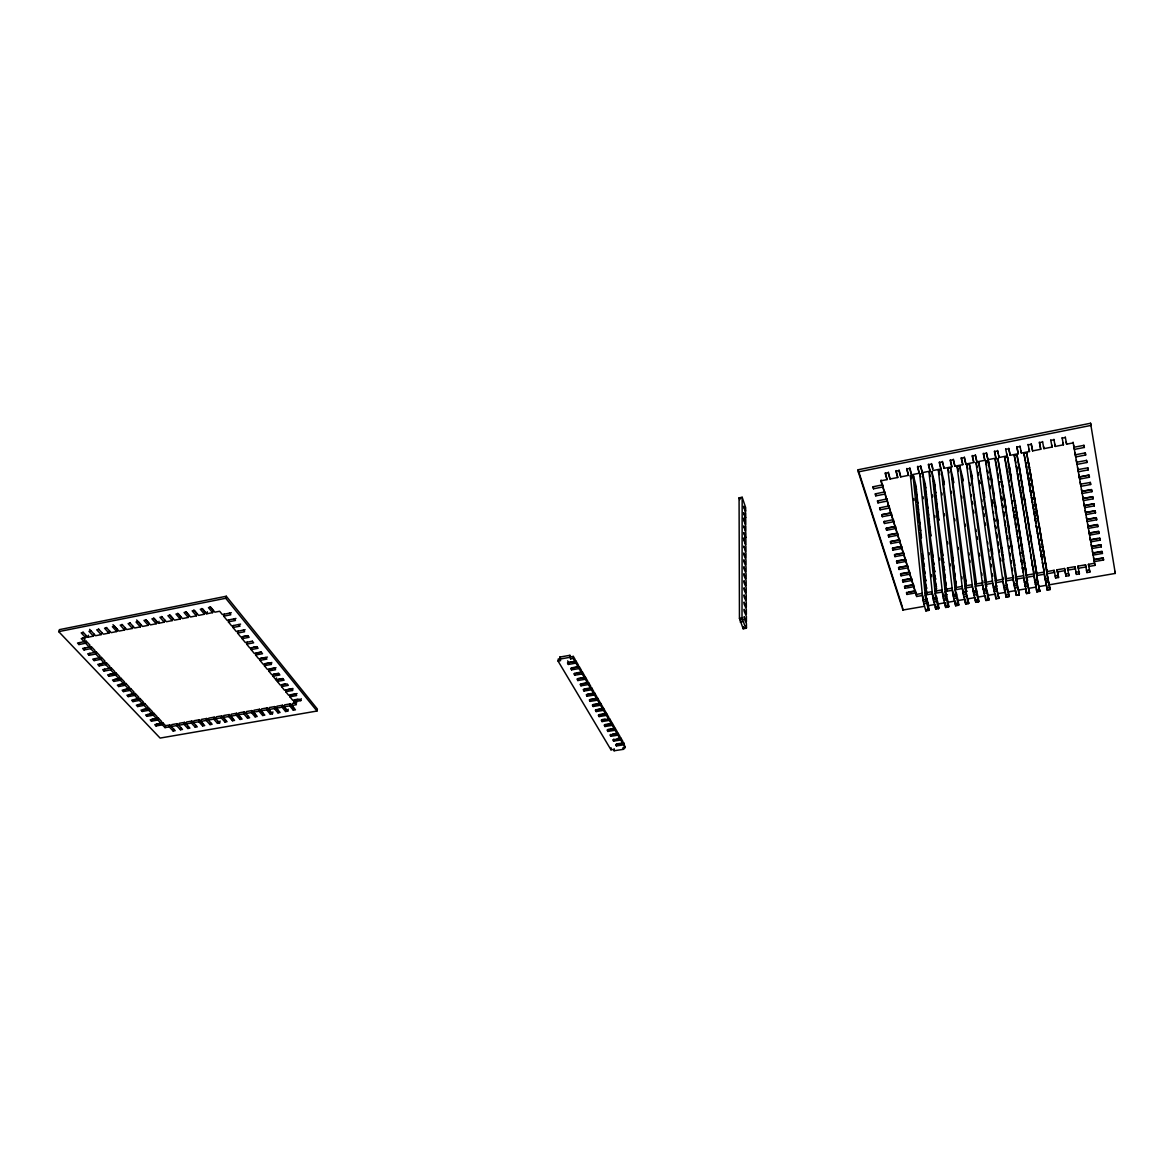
<?xml version="1.0" encoding="UTF-8"?>
<svg xmlns="http://www.w3.org/2000/svg" width="1174" height="1174" viewBox="0 0 1174 1174"><rect width="100%" height="100%" fill="white"/><g stroke="black" fill="none" stroke-linecap="round" stroke-linejoin="round"><path stroke-width="1.5" d="M623.585 744.83L623.688 742.834L616.555 743.934L616.438 745.93L623.585 744.83L625.199 747.603L622.822 747.97L623.599 749.306L614.119 750.758L613.342 749.438L610.979 749.804L558.061 661.065L558.252 659.025L560.761 658.585L559.851 657.058L569.918 655.312L570.637 658.878L573.161 658.438L575.011 661.622L567.468 662.928L568.363 664.44L575.906 663.134L578.18 667.052L570.667 668.344L571.562 669.855L579.061 668.564L581.335 672.438L573.837 673.715L574.717 675.211L582.201 673.935L584.447 677.78L576.977 679.056L577.857 680.538L585.312 679.262L587.543 683.092L580.103 684.339L580.969 685.807L588.394 684.559L590.61 688.346L583.199 689.578L584.05 691.046L591.461 689.798L593.662 693.555L586.266 694.788L587.117 696.226L594.499 695.008L596.671 698.735L589.304 699.953L590.155 701.377L597.507 700.174L599.665 703.857L592.327 705.06L593.163 706.484L600.501 705.281L602.644 708.949L595.321 710.153L596.157 711.561L603.465 710.373L605.593 713.997L598.3 715.186L599.122 716.58L606.415 715.406L608.514 719.016L601.249 720.19L602.071 721.57L609.321 720.41L611.419 723.991L604.17 725.15L604.992 726.515L612.226 725.371L614.296 728.922L607.075 730.067L607.883 731.431L615.088 730.287L617.157 733.809L609.966 734.953L610.759 736.303L617.95 735.173L619.989 738.666L612.813 739.796L613.606 741.132L620.767 740.016L622.792 743.494L615.66 744.595L616.438 745.93M623.599 749.306L623.717 747.31M625.199 747.603L623.688 742.834M619.989 738.666L620.092 736.67L618.067 733.163L612.681 734.014M620.767 740.016L620.885 738.02L617.304 738.578M622.792 743.494L622.91 741.484L620.885 738.02M617.157 733.809L617.275 731.813L615.22 728.276L608.015 729.421L607.883 731.431M617.95 735.173L618.067 733.163M613.606 741.132L613.738 739.136M614.296 728.922L614.413 726.911L612.344 723.36L605.124 724.519L604.992 726.515M615.088 730.287L615.22 728.276M614.119 750.758L614.237 748.777M610.759 736.303L610.876 734.308M611.419 723.991L611.537 721.981L609.453 718.4L609.321 720.41M612.226 725.371L612.344 723.36M610.979 749.804L611.096 747.809M608.514 719.016L608.646 717.006L606.532 713.396L599.268 714.57L599.122 716.58M605.593 713.997L605.725 711.987L603.597 708.348L597.757 709.301M606.415 715.406L606.532 713.396M602.644 708.949L602.776 706.939L600.633 703.27L593.31 704.473L593.163 706.484M602.071 721.57L602.203 719.559L605.094 719.09M603.465 710.373L603.597 708.348M599.665 703.857L599.811 701.847L597.654 698.148L590.302 699.352L590.155 701.377M600.501 705.281L600.633 703.27M596.671 698.735L596.818 696.71L594.646 692.983L587.264 694.201L587.117 696.226M596.157 711.561L596.304 709.536M597.507 700.174L597.654 698.148M593.662 693.555L593.795 691.53L591.608 687.773L584.212 689.006L584.05 691.046M594.499 695.008L594.646 692.983M590.61 688.346L590.757 686.306L588.556 682.52L582.612 683.532M591.461 689.798L591.608 687.773M587.543 683.092L587.69 681.052L585.474 677.237L578.019 678.499L577.857 680.538M588.394 684.559L588.556 682.52M584.447 677.78L584.608 675.754L582.363 671.895L576.375 672.922M585.312 679.262L585.474 677.237M581.335 672.438L581.482 670.398L579.222 666.524L571.723 667.815L571.562 669.855M580.969 685.807L581.13 683.782M582.201 673.935L582.363 671.895M579.061 668.564L579.222 666.524M574.717 675.211L574.878 673.172M575.906 663.134L576.067 661.094L568.539 662.4L567.644 660.889M578.18 667.052L578.342 665.012L576.067 661.094M573.161 658.438L573.323 656.398L570.813 656.838M575.011 661.622L575.187 659.583L573.323 656.398M570.637 658.878L569.918 655.312M568.363 664.44L568.539 662.4M558.061 661.065L560.57 660.639L559.851 657.058M316.965 711.033L317.376 709.067L226.274 596.245L59.404 629.646L58.7 631.627L160.104 738.079L316.965 711.033L225.716 598.27L226.274 596.245M297.814 699.234L294.439 699.821L293.999 701.803L300.779 700.614L301.204 698.633M296.817 702.742L292.326 703.519L291.886 705.501L295.466 709.83L293.309 710.197L293.749 708.23L290.169 703.901L284.622 704.87L284.167 706.836L287.762 711.165L285.62 711.532L282.024 707.218L282.464 705.251L276.932 706.22L276.477 708.186L280.087 712.501L277.959 712.867L274.334 708.553L274.789 706.587L269.272 707.555L268.802 709.522L272.441 713.821L270.313 714.188L266.674 709.888L267.129 707.922L261.626 708.891L261.156 710.857L264.825 715.142L262.697 715.509L259.028 711.224L259.498 709.257L254.024 710.226L253.54 712.192L257.223 716.463L255.11 716.83L251.427 712.559L251.896 710.593L246.423 711.547L245.953 713.513L251.427 712.559M300.779 700.614L299.634 699.205L292.84 700.394L289.861 696.769L290.301 694.788L297.095 693.585M287.762 711.165L288.202 709.199M286.148 689.71L285.693 691.691L292.517 690.473L292.957 688.492L287.85 689.402M293.309 710.197L289.729 705.868L290.169 703.901M285.62 711.532L286.06 709.566L282.464 705.251M292.517 690.473L291.343 689.05L284.519 690.268L281.496 686.57L281.951 684.589L285.37 683.972M277.959 712.867L278.399 710.901L274.789 706.587M272.441 713.821L272.896 711.855M282.861 678.499L277.724 679.423L277.255 681.419L284.123 680.186L282.934 678.733L276.066 679.966L276.536 677.985M270.313 714.188L270.768 712.222L267.129 707.922M262.697 715.509L263.167 713.543L259.498 709.257M276.066 679.966L272.984 676.224L273.454 674.228L278.62 673.289M272.984 676.224L279.867 674.977L278.678 673.509L271.796 674.757L268.685 670.985L269.154 668.989L276.051 667.727M270.02 662.738L264.825 663.706L264.341 665.702L271.267 664.425L271.752 662.429M255.11 716.83L255.58 714.863L251.896 710.593M271.267 664.425L270.064 662.943L263.123 664.22L259.968 660.375L260.467 658.379L267.408 657.088M221.211 717.828L215.811 718.767L216.324 716.815L221.725 715.861L221.211 717.828L224.968 722.054L227.066 721.687L223.309 717.461L223.808 715.494L229.224 714.555L228.725 716.522L232.467 720.748L234.565 720.396L230.838 716.155L231.322 714.188L236.766 713.234L236.268 715.201L239.995 719.457L242.093 719.09L238.381 714.834L238.865 712.867L244.309 711.914L249.651 717.769L247.538 718.136L248.007 716.184M247.538 718.136L243.84 713.88L244.309 711.914M259.968 660.375L266.924 659.084L265.706 657.587L258.75 658.878L255.565 655.004L256.064 653.008L261.274 652.025M239.995 719.457L240.479 717.49L236.766 713.234M232.467 720.748L232.966 718.796L229.224 714.555M255.565 655.004L262.536 653.713L261.303 652.201L254.332 653.507L251.119 649.589L251.618 647.593M251.119 649.589L258.104 648.283L256.871 646.757L249.871 648.077L246.643 644.144L247.142 642.134M224.968 722.054L225.467 720.102L221.725 715.861M213.727 719.134L208.341 720.073L208.855 718.121L214.24 717.182L213.727 719.134L217.498 723.345L219.582 722.993L220.081 721.027M252.395 641.136L245.381 642.604L242.123 638.641L242.636 636.631L247.905 635.618M217.498 723.345L218.012 721.394M242.123 638.641L249.152 637.306L247.89 635.75L240.861 637.1L237.574 633.094L238.087 631.084M198.817 721.731L193.461 722.67L193.989 720.719L199.331 719.779L198.817 721.731L202.632 725.928L204.702 725.576L200.886 721.379L201.414 719.413L206.771 718.473L212.127 724.285L210.058 724.637L210.572 722.685M210.058 724.637L206.257 720.44L206.771 718.473M245.146 629.719L236.297 631.539L232.98 627.503L233.509 625.493M202.632 725.928L203.146 723.976L199.331 719.779M240.582 624.113L231.689 625.933L228.343 621.868L228.886 619.843M235.974 618.463L227.052 620.283L223.676 616.174L224.219 614.163M195.222 727.205L191.391 723.023L186.064 723.962L186.593 722.01L191.92 721.071L197.291 726.853L195.222 727.205L195.75 725.268M191.391 723.023L191.92 721.071M187.855 728.496L183.995 724.314L178.683 725.253L179.226 723.301L184.538 722.362L189.909 728.129L187.855 728.496L188.383 726.545M183.995 724.314L184.538 722.362M161.586 616.467L166.415 621.75L172.182 620.606L167.926 615.66L170.171 615.205L174.427 620.166L180.209 619.021L175.968 614.061L178.228 613.606L182.454 618.581L188.266 617.436L184.054 612.461L186.314 612.006L190.526 616.996L196.352 615.836L192.154 610.847L194.414 610.392L198.611 615.396L204.467 614.237L200.284 609.233L202.559 608.778L206.727 613.797L212.597 612.637L213.154 610.612L210.043 606.841M180.502 729.773L176.628 725.605L171.331 726.53L171.874 724.578L177.171 723.654L182.542 729.406L180.502 729.773L181.031 727.821M176.628 725.605L177.171 723.654M204.467 614.237L205.024 612.226L201.899 608.47M173.165 731.035L169.276 726.882L165.006 727.631L162.394 724.857L156.01 725.972L156.568 724.02L162.951 722.905L165.563 725.679L169.819 724.945L175.205 730.683L173.165 731.035L173.708 729.098M206.727 613.797L207.299 611.771M169.276 726.882L169.819 724.945M196.352 615.836L196.924 613.826L193.783 610.084M165.006 727.631L165.563 725.679M162.394 724.857L162.951 722.905M161.146 723.507L161.689 721.57L158.431 718.092L152.033 719.222L151.461 721.174L157.874 720.044L161.146 723.507L154.748 724.637L156.01 725.972M151.461 721.174L150.199 719.823L156.612 718.693L157.169 716.742L153.882 713.249L149.069 714.1M157.874 720.044L158.431 718.092M188.266 617.436L188.853 615.425L185.683 611.683M152.033 713.836L152.605 711.884L149.303 708.362L142.861 709.522L142.274 711.473L148.716 710.314L152.033 713.836L145.605 714.981L146.897 716.345L153.31 715.201L156.612 718.693M180.209 619.021L180.796 617.01L177.626 613.283M153.31 715.201L153.882 713.249M146.897 716.345L147.469 714.394M148.716 710.314L149.303 708.362M172.182 620.606L172.783 618.595L169.584 614.883M147.44 708.949L148.012 706.997L144.681 703.431L138.224 704.605L137.637 706.557L144.094 705.398L147.44 708.949L140.983 710.109L142.274 711.473M142.788 704.018L143.375 702.052L140.014 698.471L133.542 699.66L132.941 701.612L139.427 700.438L142.788 704.018L136.331 705.178L137.637 706.557M144.094 705.398L144.681 703.431M129.83 622.778L134.658 628.002L140.352 626.887L136.008 622L138.224 621.56L142.568 626.446L148.276 625.316L143.947 620.415L146.163 619.975L150.492 624.891L156.215 623.761L151.916 618.83L154.132 618.39L158.431 623.321L164.184 622.191L164.786 620.18M138.121 699.044L138.708 697.092L135.318 693.482L128.832 694.67L128.23 696.622L134.731 695.434L138.121 699.044L131.635 700.218L132.941 701.612M139.427 700.438L140.014 698.471M156.215 623.761L156.832 621.75L153.603 618.052M134.731 695.434L135.318 693.482M158.431 623.321L159.048 621.31M133.41 694.039L134.012 692.073L130.593 688.434L124.077 689.637L123.475 691.603L129.991 690.4L133.41 694.039L126.909 695.228L128.23 696.622M129.991 690.4L130.593 688.434M128.656 688.991L129.257 687.025L125.823 683.356L119.293 684.574L118.677 686.541L125.207 685.322L128.656 688.991L122.14 690.195L123.475 691.603M148.276 625.316L148.893 623.321L145.649 619.637M123.872 683.899L124.488 681.933L121.01 678.249L114.465 679.467L113.849 681.434L120.394 680.216L123.872 683.899L117.327 685.117L118.677 686.541M125.207 685.322L125.823 683.356M140.352 626.887L140.983 624.876L136.639 619.989M119.044 678.777L119.675 676.811L116.167 673.084L109.608 674.316L108.977 676.297L115.551 675.05L119.044 678.777L112.484 680.01L113.849 681.434M120.394 680.216L121.01 678.249M115.551 675.05L116.167 673.084M121.949 624.348L126.792 629.558L132.471 628.442L133.102 626.446M114.186 673.612L114.817 671.631L111.295 667.889L102.681 669.65L104.06 671.102L110.664 669.855L114.186 673.612L107.612 674.845L108.977 676.297M110.664 669.855L111.295 667.889M113.012 624.685L117.415 629.543L116.769 631.539L112.352 626.681L114.538 626.256L118.956 631.113L124.605 629.998L125.236 627.987M106.364 662.65L109.916 666.421L109.285 668.402L105.733 664.616L106.364 662.65L99.761 663.897L99.115 665.878L97.735 664.411L104.354 663.149L104.985 661.167L101.404 657.367L92.731 659.142L94.125 660.61L100.759 659.348L104.354 663.149M104.06 671.102L104.706 669.136M98.499 629L103.341 634.18L108.962 633.079L109.608 631.084M100.759 659.348L101.404 657.367M89.62 629.337L95.578 635.721L101.169 634.62L101.83 632.625M95.754 654.021L96.415 652.04L100.01 655.884L99.364 657.866L95.754 654.021L89.107 655.297L87.698 653.815L96.415 652.04M94.125 660.61L94.786 658.629M82.987 632.082L87.845 637.247L93.421 636.147L94.081 634.151M90.706 648.65L91.367 646.669L95.006 650.543L94.346 652.524L90.706 648.65L84.029 649.956L82.606 648.444L91.367 646.669M89.107 655.297L89.767 653.316M82.87 637.614L84.866 639.742L84.19 641.723L81.197 638.553L85.687 637.673L86.362 635.677M85.614 643.249L86.289 641.253L89.958 645.157L89.283 647.153L85.614 643.249L78.922 644.555L77.499 643.044L86.289 641.253M87.845 637.247L88.505 635.251M84.029 649.956L84.704 647.96M78.922 644.555L79.597 642.574M858.282 471.904L858.135 469.761L1090.573 423.242L1091.028 425.414L858.282 471.904L902.909 610.04L923.953 606.4M58.7 631.627L225.716 598.27M743.171 628.765L743.171 626.711L743.905 628.369L746.459 627.929L745.725 626.27L745.739 628.325L743.171 628.765L739.444 618.331L739.077 497.835L742.173 497.262L745.651 507.594L745.681 511.365L743.597 506.258L745.695 513.17L745.725 517.881L743.318 518.35M83.354 632.448L81.197 632.874L85.687 637.673M91.117 630.908L88.945 631.333L93.421 636.147M98.895 629.367L96.723 629.792L101.169 634.62M106.702 627.811L104.53 628.237L108.962 633.079M122.404 624.685L120.203 625.126L124.605 629.998M130.299 623.13L128.098 623.57L132.471 628.442M162.144 616.805L159.899 617.245L164.184 622.191M1005.619 449.378L1008.745 448.762L1010.183 455.307L1018.254 453.722L1016.845 446.619M1019.986 446.531L1016.845 447.147L1018.254 453.722M1028.116 444.917L1031.271 444.286L1032.621 450.889L1040.751 449.275L1039.372 442.143M1042.6 442.04L1039.43 442.671L1040.751 449.275M1050.789 440.411L1053.973 439.78M1062.206 438.151L1065.39 437.506M116.769 631.539L111.134 632.654L106.291 627.459M885.416 472.726L887.045 479.594L880.852 480.826L882.144 484.994L881.102 480.063M887.045 479.594L885.123 473.298L888.116 472.696L890.024 479.007L897.743 477.495L896.129 470.598M897.743 477.495L895.85 471.17L898.858 470.569L900.737 476.893L908.485 475.367L906.886 468.455M908.485 475.367L906.636 469.028L909.645 468.426L911.479 474.78L919.257 473.239L917.686 466.313M919.257 473.239L917.452 466.87L920.489 466.269L922.28 472.652L930.087 471.112L928.517 464.156M939.405 461.998L940.946 468.969L933.11 470.51L931.364 464.112L928.326 464.713L930.087 471.112M940.946 468.969L939.229 462.556L942.282 461.954L943.984 468.367L951.85 466.812L950.338 459.826M951.85 466.812L950.177 460.384L953.244 459.768L954.902 466.21L962.812 464.655L961.301 457.655M962.812 464.655L961.183 458.198L964.25 457.581L965.879 464.053L973.804 462.483L972.321 455.468M973.804 462.483L972.219 456.011L975.315 455.395L976.885 461.881L984.854 460.311L983.386 453.267M984.854 460.311L983.313 453.81L986.409 453.193L987.936 459.694L995.934 458.124L994.495 451.065M995.934 458.124L994.437 451.594L997.562 450.977L999.045 457.508L1007.072 455.923L1006.734 453.751M1019.971 446.003L1021.38 453.105L1029.481 451.506L1029.099 449.334M1042.527 441.527L1043.906 448.659L1052.065 447.045L1051.669 444.873M1053.885 439.267L1055.235 446.428L1063.424 444.814L1062.088 437.638M1066.183 442.011L1066.608 444.183L1073.241 442.877M926.154 610.509L928.898 610.04L928.37 608.279L928.59 610.407L925.831 610.876L922.896 599.914L910.408 475.837L913.328 475.279L916.102 486.124L916.498 489.998L914.942 484.613L916.689 491.862L917.188 496.69L915.632 491.304L917.378 498.568L917.892 503.426L916.336 498.055L918.083 505.319L918.596 510.22L917.026 504.864L918.787 512.128L919.301 517.074L917.73 511.703L919.491 518.996L920.005 523.971L918.45 518.615L920.211 525.908L920.724 530.927L919.154 525.57L920.93 532.879L921.458 537.927L919.873 532.585L923.659 559.279L922.074 553.952L922.28 555.962L924.408 566.514L922.823 561.187L923.028 563.212L925.156 573.793L923.571 568.465L923.777 570.52L925.919 581.13L924.32 575.818L924.54 577.887L926.682 588.541L925.083 583.229L925.303 585.312L927.269 594.205M935.737 609.174L935.517 607.061L938.275 606.576L938.51 608.704L935.737 609.174L932.86 598.182L919.682 474.002L922.588 473.46L925.317 484.334L925.743 488.193L924.231 482.808L925.948 490.072L926.477 494.9L924.951 489.499L926.682 496.778L927.211 501.65L925.684 496.25L927.416 503.543L927.944 508.445L926.418 503.059L928.15 510.352L928.693 515.298L927.152 509.912L928.898 517.22L929.441 522.195L927.9 516.824L929.647 524.132L930.19 529.166L928.663 523.795L930.41 531.118L930.953 536.166L929.412 530.809L933.286 557.533L931.73 552.191L931.951 554.201L934.064 564.767L932.508 559.426L932.728 561.466L934.856 572.061L933.301 566.719L933.521 568.774L935.663 579.413L934.093 574.086L934.328 576.141L936.456 586.824L934.9 581.497L935.12 583.581L936.691 588.893M946.919 590.771L944.982 581.834L944.747 579.751L946.273 585.092L944.145 574.394L943.911 572.34L945.437 577.681L943.309 567.027L943.074 564.973L944.6 570.329L942.473 559.704L942.238 557.665L943.764 563.036L941.651 552.44L941.416 550.43L942.942 555.786L937.395 515.034L938.906 520.42L938.334 515.445L936.617 508.122L938.114 513.522L937.556 508.562L935.839 501.254L937.336 506.654L936.779 501.753L935.062 494.445L936.559 499.86L936.001 494.973L934.299 487.694L935.781 493.095L935.238 488.267L933.535 480.988L935.018 486.403L934.577 482.529L931.892 471.625L928.986 472.168L942.854 596.436L945.686 607.472L948.46 607.002L948.225 604.874L948.739 606.635L945.965 607.119L945.452 605.344L945.686 607.472M956.384 585.444L954.888 580.088L954.638 578.004L956.135 583.361L953.992 572.648L953.758 570.579L955.24 575.95L953.127 565.266L952.877 563.212L954.359 568.583L952.246 557.943L952.011 555.904L953.493 561.275L942.869 479.153L944.336 484.583L943.867 480.709L941.21 469.791L938.334 470.334L952.892 594.704L955.665 605.769L958.454 605.285L958.204 603.157L955.416 603.627L955.665 605.769M966.275 583.713L964.823 578.342L964.558 576.258L966.011 581.629L952.246 477.334L953.67 482.778L953.185 478.904L950.573 467.942L947.712 468.485L962.959 592.958L965.688 604.038L968.491 603.568L968.227 601.426L968.711 603.216L965.909 603.685L965.424 601.91L965.688 604.038M975.741 602.321L975.477 600.178L978.28 599.709L978.558 601.836L975.741 602.321L973.055 591.197L957.118 466.621L959.745 466.107L962.548 477.07L963.047 480.958L961.653 475.499L976.21 581.981M986.189 580.22L971.089 473.65L972.454 479.124L971.925 475.25L969.401 464.229L966.554 464.772L983.21 589.436L985.837 600.589L988.669 600.105L988.376 597.962L988.831 599.753L986.013 600.237L985.426 595.805L978.177 597.052L975.315 586.266L982.609 584.99L984.017 590.419M1004.298 586.912L1002.963 581.438L995.611 582.73L998.81 598.358L995.978 598.857L993.38 587.675L976.02 462.894L978.867 462.365L984.766 497.629M1006.147 597.111L1005.824 594.969L1008.671 594.484L1008.98 596.612L1006.147 597.111L1003.609 585.899L985.529 461.03L988.347 460.487L992.353 482.191M1016.024 593.208L1016.449 595.013L1019.311 594.528L1018.885 592.723L1019.208 594.866L1016.346 595.35L1013.866 584.109L995.068 459.151L997.885 458.623L1002.934 487.137L1001.657 481.604L998.971 482.132L999.265 484.026M1010.403 471.757L1007.439 456.73L1004.636 457.258L1026.59 593.604L1029.466 593.105L1026.34 577.373L1033.766 576.067L1035.908 585.679M1045.3 579.795L1044.126 574.262L1036.657 575.568L1039.753 591.344L1036.877 591.828L1014.248 455.365L1017.036 454.837L1019.971 469.894M1028.923 464.126L1029.583 468.03L1026.663 452.944L1023.889 453.472L1047.208 590.067L1050.084 589.568L1047.017 573.763L1054.501 572.457L1054.135 570.315L1046.65 571.621M910.408 475.837L910.936 477.642L913.519 477.128L913.328 475.279M986.747 465.432L985.705 461.015L985.969 462.879L988.625 462.351L988.185 460.502L1006.47 585.4L1008.98 596.612M231.337 612.755L222.37 614.589L219.626 611.243L214.871 612.182L210.733 607.163L208.444 607.618L212.597 612.637M882.584 484.833L872.898 486.799L873.529 488.795L882.76 486.975L882.584 484.833L884.345 492.097L882.76 486.975M1073.975 447.235L1083.984 445.342L1084.35 447.455L1074.401 449.407L1073.594 445.122M223.676 616.174L230.794 614.78L229.502 613.18M1028.541 462.277L1025.856 462.805L1026.604 467.164M884.77 491.921L875.144 493.887L875.76 495.854L884.961 494.078L886.531 499.141L884.77 491.921L884.961 494.078M1075.311 454.764L1085.275 452.915L1085.642 455.013L1075.736 456.935L1074.944 452.665M228.343 621.868L235.446 620.488L234.154 618.889M886.957 498.95L877.36 500.916L877.976 502.868L887.133 501.093L888.689 506.126L886.957 498.95L887.133 501.093M1076.631 462.218L1086.552 460.413L1086.919 462.497L1077.057 464.39L1076.264 460.149M232.98 627.503L240.054 626.138L238.777 624.568M1030.713 476.013L1031.036 477.921L1028.321 478.449L1027.998 476.541L1031.476 495.854L1030.302 490.306L1030.625 492.244L1033.369 491.715L1033.047 489.778L1035.395 502.311M890.831 513.038L889.1 505.921L879.561 507.872L880.177 509.809L889.29 508.063L890.831 513.038L881.747 514.77L882.349 516.677L891.433 514.946L892.959 519.877L891.242 512.818L882.173 514.55L882.349 516.677M1077.937 469.615L1087.828 467.839L1088.181 469.894L1078.378 471.787L1077.585 467.56M237.574 633.094L244.618 631.744L243.356 630.174M743.421 538.176L745.857 537.707L745.828 532.893L743.7 525.952L745.813 531.044L745.784 526.275L743.67 519.348L745.769 524.44L745.739 519.7L743.626 512.774L745.725 517.881M1029.495 484.011L1032.195 483.483L1031.036 477.921M1029.466 485.317L1032.195 484.789L1031.873 482.866L1034.206 495.34M99.115 665.878L105.733 664.616M1089.428 477.231L1079.669 479.095L1079.244 476.923L1088.988 475.059L1089.428 477.231L1089.076 475.191L1079.302 477.055L1078.877 474.883M1030.64 490.879L1033.369 490.35M895.058 526.671L893.355 519.642L883.905 521.594L884.506 523.487L893.546 521.784L895.058 526.671L886.047 528.359L886.649 530.237L895.645 528.549L897.141 533.392L888.175 535.065L888.762 536.929L897.714 535.256L899.211 540.055L890.274 541.713L890.861 543.547L899.783 541.889L901.25 546.644L892.357 548.287L892.93 550.107L901.823 548.478L903.276 553.189L894.412 554.803L894.984 556.623L903.833 555.009L905.286 559.66L896.466 561.275L897.024 563.065L905.844 561.466L907.282 566.088L898.492 567.673L899.049 569.449L907.825 567.864L909.248 572.457L900.502 574.027L901.06 575.788L909.791 574.218L911.2 578.753L902.483 580.308L903.041 582.055L911.743 580.514L913.137 585.004L904.464 586.545L905.007 588.277L913.68 586.751L915.06 591.212L906.416 592.723L906.959 594.44L915.588 592.929L916.703 596.495L922.456 595.482L923.278 598.153M1080.52 484.172L1090.323 482.47L1090.661 484.495L1080.946 486.329L1080.168 482.147M246.643 644.144L253.657 642.809L252.395 641.283M1012.149 502.927L1011.856 500.975L1014.585 500.462L1016.919 512.979M1034.543 497.277L1031.799 497.791L1032.65 502.824L1031.476 497.262L1032.386 502.002M1031.799 499.214L1034.558 498.701L1034.221 496.749L1036.583 509.325M253.364 647.256L256.857 646.61M897.141 533.392L895.454 526.407L886.458 528.109L886.649 530.237M1081.797 491.334L1091.453 489.529L1091.893 491.686L1082.223 493.506L1081.445 489.338M1081.87 491.51L1091.556 489.69L1091.893 491.686M1013.881 512.7L1012.942 507.975L1015.686 507.462L1018.034 520.053M1035.717 504.262L1032.973 504.776L1033.824 509.839L1032.65 504.292L1032.973 506.258L1035.747 505.745L1035.409 503.763L1037.772 516.399M899.211 540.055L897.523 533.113L888.571 534.786L888.762 536.929M1083.059 498.451L1092.671 496.646L1093.111 498.818L1083.485 500.608L1082.707 496.47M1083.132 498.627L1092.774 496.837L1093.111 498.818M1014.982 519.774L1014.043 515.048L1016.801 514.535L1019.164 527.17M1036.906 511.292L1034.162 511.805L1035.013 516.898L1033.839 511.365L1034.162 513.346L1036.936 512.833L1036.613 510.851L1040.193 530.707M901.25 546.644L899.577 539.761L890.67 541.419L890.861 543.547M1084.306 505.48L1093.874 503.705L1094.315 505.877L1084.732 507.652L1083.954 503.529M1084.38 505.686L1093.977 503.91L1094.315 505.877M1038.11 518.38L1035.351 518.893L1035.923 522.313M903.276 553.189L901.617 546.35L892.739 547.979L892.93 550.107M1085.539 512.451L1095.078 510.705L1095.503 512.862L1085.965 514.623L1085.202 510.514M1085.627 512.671L1095.181 510.925L1095.503 512.862M905.286 559.66L903.642 552.881L894.808 554.495L894.984 556.623M1086.772 519.363L1096.252 517.631L1096.692 519.788L1087.197 521.52L1086.434 517.441M1086.86 519.598L1096.369 517.866L1096.692 519.788M268.685 670.985L275.582 669.723L274.378 668.241L267.481 669.503L264.341 665.702M907.282 566.088L905.638 559.338L896.848 560.937L897.024 563.065M1087.99 526.201L1097.426 524.485L1097.866 526.642L1088.401 528.359L1087.652 524.294M1088.063 526.466L1097.543 524.734L1097.866 526.642M1040.795 551.34L1038.682 540.231L1041.499 539.717L1043.906 552.616L1042.747 547.084L1039.915 547.598L1040.252 549.667M909.248 572.457L907.634 565.751L898.858 567.336L899.049 569.449M1089.193 532.981L1098.585 531.279L1099.025 533.436L1089.604 535.139L1088.856 531.103M1018.871 545.91L1021.674 545.411L1021.351 543.371L1023.757 556.212M1089.281 533.245L1098.703 531.558L1099.025 533.436M911.2 578.753L909.601 572.105L900.869 573.66L901.06 575.788M1090.382 539.702L1098.174 538.294M1090.47 539.981L1099.847 538.308L1100.17 540.172L1090.807 541.845L1090.044 537.824M1020.03 553.292L1022.833 552.778L1022.51 550.723L1024.931 563.608M281.496 686.57L288.334 685.352L287.16 683.914L280.307 685.132L277.255 681.419M1041.499 557.107L1041.147 555.023L1043.994 554.51L1046.43 567.512M913.137 585.004L911.538 578.386L902.85 579.941L903.041 582.055M1091.556 546.35L1100.874 544.692L1101.315 546.849L1091.981 548.507L1091.233 544.501M1091.659 546.658L1100.992 544.985L1101.315 546.849M915.06 591.212L913.475 584.623L904.816 586.164L905.007 588.277M1092.73 552.939L1102.004 551.31L1102.43 553.453L1093.155 555.097L1092.407 551.105M1092.818 553.262L1102.122 551.619L1102.43 553.453M289.861 696.769L296.655 695.566L295.51 694.157L288.701 695.36L285.693 691.691M1026.443 573.176L1025.196 567.702L1022.363 568.201L1023.302 572.296M739.444 618.331L742.012 617.876L745.739 628.325M740.192 620.019L742.76 619.564M908.485 592.019L915.382 590.816L916.703 596.495M1093.889 559.47L1103.12 557.855L1103.56 559.998L1094.3 561.627L1093.566 557.665M1093.992 559.807L1103.237 558.178L1103.56 559.998M740.192 622.073L742.76 621.633M916.498 594.382L922.25 593.369M925.009 592.899L932.171 591.637M934.944 591.153L942.12 589.906M944.909 589.407L952.114 588.145M954.917 587.66L962.152 586.398M964.955 585.914L972.219 584.637M975.036 584.138L982.33 582.876M985.147 582.377L992.47 581.101M995.303 580.602L1002.655 579.31M1005.502 578.811L1012.869 577.535M1015.73 577.036L1023.126 575.73M1026.003 575.231L1033.428 573.939M1036.304 573.426L1043.759 572.134M1054.135 570.315L1055.661 578.004L1058.552 577.491L1057.04 569.801L1064.554 568.495L1066.036 576.199L1068.942 575.7L1068.56 573.558L1065.654 574.057M1075.002 566.66L1075.399 568.803L1067.856 570.124L1067.459 567.981L1075.002 566.66L1076.47 574.394L1079.39 573.881L1078.979 571.738L1076.074 572.252L1076.47 574.394M1077.923 566.147L1085.495 564.826L1085.906 566.969L1078.334 568.289L1077.923 566.147L1079.39 573.881M1088.43 564.312L1094.55 563.241L1094.975 565.398L1088.841 566.455L1088.43 564.312L1089.868 572.061L1086.933 572.574L1086.522 570.432L1089.457 569.918L1089.868 572.061M200.886 721.379L206.257 720.44M223.309 717.461L228.725 716.522M230.838 716.155L236.268 715.201M238.381 714.834L243.84 713.88M253.54 712.192L259.028 711.224M261.156 710.857L266.674 709.888M268.802 709.522L274.334 708.553M276.477 708.186L282.024 707.218M284.167 706.836L289.729 705.868M291.886 705.501L296.391 704.708L293.999 701.803M972.498 586.765L965.219 588.027L968.711 603.216M1057.407 571.943L1064.935 570.637L1066.036 576.199M559.66 659.113L569.742 657.352M944.615 595.145L947.374 594.675M964.441 591.696L967.215 591.212M994.451 586.486L997.254 586.002M1058.552 577.491L1058.17 575.363L1055.279 575.862L1055.661 578.004M922.896 599.914L925.684 599.43L928.59 610.407M932.86 598.182L935.649 597.698L938.51 608.704M942.854 596.436L945.642 595.952L948.46 607.002M952.892 594.704L955.695 594.22L958.454 605.285M962.959 592.958L965.776 592.459L968.491 603.568M973.055 591.197L975.888 590.713L978.558 601.836M983.21 589.436L986.043 588.937L988.669 600.105M993.38 587.675L996.227 587.176L998.81 598.358M1003.609 585.899L1006.47 585.4M1013.866 584.109L1016.728 583.61L1019.208 594.866M1024.154 582.333L1027.045 581.82L1029.466 593.105M1034.499 580.528L1037.39 580.029L1039.753 591.344M1044.875 578.723L1047.766 578.224L1050.084 589.568M1027.588 582.862L1024.726 583.361L1025.357 586.09M923.454 601.69L926.213 601.205M933.389 599.958L936.177 599.474M943.368 598.226L946.171 597.742M953.391 596.495L956.194 596.01M963.458 594.748L966.261 594.264M973.539 593.002L976.372 592.518M983.68 591.256L986.512 590.757M993.85 589.48L996.697 588.996M1004.049 587.719L1006.91 587.22M1014.292 585.943L1017.168 585.444M1024.579 584.168L1027.455 583.669M1034.91 582.377L1037.787 581.878M1045.271 580.572L1048.162 580.073M923.659 603.818L926.433 603.333M933.624 602.086L936.397 601.616M943.617 600.369L946.405 599.885M953.64 598.623L956.443 598.138M963.707 596.891L966.525 596.407M973.818 595.145L976.651 594.66M983.959 593.384L986.806 592.899M994.143 591.623L996.99 591.138M1004.357 589.862L1007.219 589.363M1014.615 588.086L1017.491 587.587M1024.917 586.31L1027.793 585.811M1035.248 584.52L1038.139 584.021M1045.623 582.73L1048.529 582.231M933.976 599.107L932.391 593.75L925.229 595.013L928.443 605.623L935.561 604.405M943.133 594.69L942.355 592.019L935.164 593.266L938.319 603.92L945.466 602.702L945.965 607.119M953.89 595.644L952.363 590.273L945.143 591.535L948.225 602.218L955.401 600.985M963.15 591.212L962.416 588.512L955.166 589.788L958.175 600.501L965.366 599.268L965.909 603.685M968.154 598.784L975.374 597.537M993.791 587.308L992.764 583.229L985.441 584.505L988.229 595.321L995.508 594.073L995.978 598.857M998.326 593.589L1005.634 592.327L1004.636 588.262M1014.497 585.136L1013.191 579.663L1005.81 580.954L1008.451 591.843L1015.789 590.581L1016.346 595.35M1024.418 581.996L1023.464 577.872L1016.053 579.164L1018.621 590.082L1025.973 588.82L1026.678 593.266L1029.539 592.782L1029.128 590.962M1028.835 588.321L1036.216 587.059L1036.936 591.505L1039.812 591.021L1039.401 589.201M1039.078 586.56L1046.489 585.283L1047.237 589.744L1050.114 589.245M1049.365 584.784L1115.3 573.426L1090.573 423.242M1049.732 587.426L1046.841 587.91L1047.208 590.067M955.416 603.627L955.915 605.402L958.703 604.933L958.175 600.501M975.477 600.178L975.946 601.968L978.749 601.484L978.177 597.052M1005.824 594.969L1006.279 596.774L1009.112 596.275L1008.451 591.843M214.24 717.182L219.582 722.993M745.857 537.707L743.744 532.614L745.872 539.57L745.901 544.413L743.773 539.336L745.916 546.292L745.945 551.178L743.817 546.101L745.96 553.071L745.989 557.988L743.861 552.91L743.861 554.818L746.004 559.895L746.033 564.841L743.89 559.778L743.905 561.7L746.048 566.763L746.077 571.753L743.934 566.69L743.949 568.627L746.092 573.69L746.136 578.709L743.964 573.66L743.978 575.612L746.136 580.66L746.18 585.723L744.008 580.675L744.023 582.656L746.194 587.69L746.224 592.797L744.052 587.748L744.067 589.744L746.238 594.778L746.268 599.914L744.081 594.88L744.096 596.876L746.282 601.91L746.326 607.09L744.125 602.071L744.14 604.082L746.326 609.101L746.37 614.325L744.169 609.306L744.184 611.331L746.385 616.35L746.415 621.618L744.213 616.599L744.213 618.654L746.429 623.658L746.459 627.929M739.077 497.835L739.781 499.552L739.767 497.747M858.135 469.761L902.16 606.195M888.41 472.124L890.024 479.007M925.816 595.556L928.238 603.524M926.653 593.354L925.846 590.698L926.066 592.797M935.517 607.061L936.03 608.822L935.722 605.872M899.123 469.996L900.737 476.893M938.275 606.576L938.804 608.337L938.319 603.92M936.485 591.623L935.707 588.966L935.927 591.065M909.894 467.868L911.479 474.78M945.686 592.092L946.699 596.891M911.582 478.669L910.745 475.793L910.936 477.642M946.361 589.906L945.598 587.235L945.833 589.333M913.519 477.128L912.99 475.323L925.684 599.43M920.812 476.849L919.682 474.002M920.695 465.711L922.28 472.652M958.204 603.157L958.703 604.933M956.282 588.174L955.533 585.503L955.783 587.602M929.691 473.577L930.483 476.483M966.217 586.442L965.498 583.757L965.747 585.855M931.554 463.554L932.86 468.353M965.688 588.614L966.437 591.314M938.613 470.304L939.787 474.663M972.85 588.115L973.936 592.166M976.21 584.696L975.491 581.996L975.77 584.109M942.443 461.397L943.294 464.611M978.28 599.709L978.749 601.484M948.343 469.908L949.106 472.829M986.16 583.698L986.864 586.398M953.391 459.225L954.902 466.21M985.5 583.727L986.204 586.457M957.72 468.059L958.468 470.994M957.118 466.621L957.588 468.455M979.028 553.101L979.718 555.816M986.219 582.935L985.529 580.235L985.808 582.348M977.502 539.306L976.812 536.591L977.076 538.587M972.791 504.101L972.101 501.371L972.351 503.294M994.143 588.673L994.818 591.373M973.29 510.25L973.98 512.979M964.368 457.038L965.879 464.053M991.384 566.719L990.709 564.004L990.988 566.073M998.502 596.231L998.957 598.021M969.607 482.778L970.296 485.508M992.03 573.543L992.72 576.258M996.198 578.474L991.414 548.772L991.707 550.826M996.286 581.189L995.611 578.474L995.904 580.587M967.86 469.145L966.76 464.743L967.009 466.606M990.357 559.323L989.667 556.608L989.961 558.663M984.326 516.208L983.651 513.478L983.929 515.43M984.913 522.503L985.588 525.233M983.357 509.223L982.682 506.478L982.946 508.43M1008.671 594.484L1009.112 596.275M977.296 467.296L976.02 462.894M978.588 475.059L977.913 472.315L978.177 474.193M979.189 480.415L979.864 483.16M979.116 480.929L979.791 483.673M996.77 534.992L997.43 537.721M979.116 464.229L978.676 462.38L996.227 587.176M997.856 541.566L998.516 544.296M1006.235 576.713L1002.435 554.319L1002.743 556.373M997.812 542.227L998.472 544.956M1006.367 579.413L1005.722 576.698L1006.03 578.811M998.883 549.52L999.544 552.25M975.403 454.852L976.885 461.881M1000.277 558.237L1000.938 560.967M995.068 521.447L994.407 518.703L994.701 520.684M996.095 528.549L995.435 525.805L995.728 527.801M996.477 532.981L997.46 537.076M989.697 485.361L990.357 488.105M989.653 485.889L990.298 488.633M992.015 500.447L992.676 503.191L992.191 499.889M991.971 501.004L992.632 503.763M1012.546 570.623L1011.9 567.893L1012.208 569.992M1013.676 578.151L1013.03 575.421L1013.353 577.535M988.068 473.21L987.407 470.466L987.686 472.33M989.036 479.946L988.391 477.202L988.655 479.08M1016.317 574.952L1013.588 559.925L1013.896 562.008M1016.508 577.652L1015.862 574.922L1016.185 577.036M1016.508 578.4L1017.154 581.115M986.483 452.65L987.936 459.694M1009.2 548.419L1008.554 545.675L1008.862 547.73M1016.053 578.4L1016.699 581.145M1010.3 555.757L1009.655 553.027L1009.963 555.082M1011.416 563.153L1010.77 560.424L1011.078 562.507M1002.405 504.189L1003.051 506.948M1002.391 504.761L1003.022 507.52M1003.785 512.568L1004.43 515.313L1003.917 511.952M1003.447 511.776L1004.401 515.9M1004.827 520.229L1005.472 522.973M1005.898 527.361L1006.544 530.105M1007.307 535.916L1007.952 538.661M997.856 473.239L998.502 475.998M998.59 478.097L997.959 475.338L998.238 477.231M998.971 482.132L999.617 484.891M1000.938 493.638L1000.013 488.971L1000.292 490.893M1001.363 497.248L1002.009 499.992M1001.334 497.805L1001.98 500.55M1026.678 593.266L1026.267 591.461L1026.59 593.604M995.214 459.137L997.196 468.397M1017.418 536.577L1018.357 540.7M1027.015 577.99L1027.632 580.719M997.592 450.449L998.34 453.707M1018.357 541.361L1017.726 538.602L1020.529 538.103L1020.206 536.078L1022.598 548.86M1026.634 577.99L1027.25 580.734M1018.871 545.25L1019.502 548.654M1020.015 552.587L1020.646 556.021M1021.175 559.998L1022.114 564.107M1021.806 563.447L1021.189 560.717L1024.007 560.218L1023.684 558.134L1026.105 571.078L1024.858 565.604L1025.196 567.702M1022.349 567.468L1023.288 571.577M1011.856 500.975L1012.472 503.734M1012.942 507.975L1013.881 512.113M1014.043 515.048L1014.982 519.172M1015.481 523.545L1016.097 526.29M1015.481 524.162L1016.097 526.921M1016.596 530.721L1017.227 533.466M1016.596 531.352L1017.227 534.111M1026.678 575.876L1026.047 573.147L1026.384 575.26M1005.061 459.122L1004.636 457.258L1006.72 466.533M1006.5 466.738L1007.718 472.77M1008.158 476.747L1009.097 480.9M1009.537 484.935L1010.154 487.709M1010.3 489.881L1009.684 487.122L1009.992 489.044M1011.386 496.778L1010.77 494.019L1011.063 495.956M1005.648 448.85L1007.072 455.923M1036.936 591.505L1036.525 589.686L1036.877 591.828M1028.042 538.162L1028.952 542.3M1029.539 546.849L1030.141 549.608M1030.728 554.231L1031.33 556.975M1031.623 560.292L1032.548 564.401M1033.751 571.885L1032.195 564.312L1032.533 566.411M1022.04 499.64L1020.514 492.155L1020.837 494.093M1022.261 502.457L1023.17 506.61M1023.405 509.487L1024.315 513.64M1024.55 516.575L1025.46 520.713M1025.709 523.707L1026.619 527.845M1008.76 448.233L1010.183 455.307M1026.868 530.912L1027.778 535.051M1015.965 462.805L1014.248 455.365M1016.391 466.254L1017.3 470.906M1017.785 474.384L1018.401 477.158L1017.873 473.914M1017.491 473.504L1018.401 477.657M1018.284 478.405L1019.502 484.466M1019.399 485.258L1020.602 490.805L1020.074 487.503M1019.707 487.181L1020.925 492.728M1039.915 547.598L1042.028 558.751M1041.147 555.023L1042.042 559.147M1042.996 565.252L1042.409 562.507L1043.935 570.109M1044.258 572.795L1043.671 570.05L1044.024 572.164M1045.608 581.159L1046.489 585.283M1047.12 572.296L1046.548 569.551L1046.9 571.665M1035.952 523.266L1035.028 518.497L1035.365 520.493M1037.112 529.826L1036.231 525.688L1038.33 536.709M1038.682 540.231L1039.562 544.369M1025.548 460.927L1023.963 453.472L1024.286 455.336M1027.734 473.914L1025.724 462.982M1028.086 444.388L1029.481 451.506M1114.86 571.268L1115.3 573.426M1031.227 443.757L1032.621 450.889M1057.04 569.801L1058.17 575.363M1083.91 445.284L1084.35 447.455M1086.464 460.325L1086.919 462.497M1090.235 482.323L1090.661 484.495M1099.73 538.015L1100.17 540.172M1067.459 567.981L1068.942 575.7M1063.013 442.627L1063.424 444.814M1050.715 439.898L1052.065 447.045M1054.824 444.256L1055.235 446.428M1085.495 564.826L1086.933 572.574M1065.273 437.007L1066.608 444.183M1043.51 446.487L1043.906 448.659M1064.554 568.495L1064.935 570.637M1073.08 442.172L1094.975 565.398M1085.275 452.915L1085.642 455.013M1087.828 467.839L1088.181 469.894M1029.906 469.908L1030.728 474.78L1028.409 462.453M1031.051 476.673L1031.873 481.575L1029.554 469.204M1032.195 483.483L1033.032 488.428M1041.426 537.956L1039.034 525.174L1039.372 527.185M1042.659 545.25L1040.252 532.424L1040.604 534.449M1045.168 560.027L1042.747 547.084M1047.252 572.325L1045.271 562.008L1045.623 564.107M1026.663 452.944L1047.766 578.224M1041.499 539.717L1041.837 541.772M1043.994 554.51L1044.346 556.593M1047.824 577.153L1048.191 579.296M1026.237 464.655L1026.678 467.252M1027.221 470.436L1027.764 473.68M1028.894 480.459L1026.854 469.732M1036.539 526.025L1037.126 529.489M1039.562 544.002L1037.449 532.923L1037.787 534.962M1021.013 450.933L1021.38 453.105M1021.087 476.644L1018.783 464.332L1019.091 466.21M1022.187 483.439L1019.883 471.082L1020.191 472.975M1023.317 490.292L1020.998 477.891L1021.307 479.784M1025.592 504.145L1022.114 484.73L1022.422 486.652M1027.896 518.218L1024.388 498.598L1024.697 500.564M1029.055 525.35L1026.692 512.686L1027.015 514.682M1031.418 539.761L1027.852 519.818L1028.175 521.814M1035.028 561.818L1030.214 534.243L1030.537 536.283M1036.246 569.302L1033.824 556.329L1034.162 558.413M1035.395 565.912L1035.042 563.813L1037.038 574.115L1036.275 571.342L1036.627 573.47M1016.933 454.837L1037.39 580.029M1016.669 466.518L1017.3 470.422M1018.973 480.68L1019.502 483.952M1021.189 494.386L1021.732 497.703M1021.644 499.126L1021.952 501.078M1022.774 506.141L1023.097 508.107M1023.919 513.199L1024.242 515.195M1025.078 520.331L1025.401 522.327M1026.237 527.522L1026.575 529.533M1027.411 534.757L1027.749 536.782M1028.6 542.05L1028.923 544.105M1029.789 549.417L1030.126 551.472M1030.992 556.828L1031.33 558.912M1033.428 571.855L1033.766 573.969M1011.474 478.493L1009.17 466.21L1009.464 468.088M1015.818 505.979L1010.242 472.961L1010.535 474.854M1020.294 534.331L1017.931 521.652L1018.24 523.648M1021.439 541.566L1019.061 528.828L1019.384 530.853M1014.585 500.462L1014.894 502.413M1015.686 507.462L1015.994 509.428M1016.801 514.535L1017.11 516.516M1007.439 456.73L1007.732 458.594M1007.321 456.73L1027.045 581.82M1007.336 469.673L1007.747 472.271M1014.497 515.459L1015.026 518.864M1015.613 522.533L1016.141 525.952M1016.728 529.665L1017.256 533.113M1017.843 536.856L1018.386 540.333M1007.556 473.474L1007.85 475.367M1008.613 480.269L1008.906 482.176M998.707 455.336L999.045 457.508M1005.017 500.858L1001.657 481.604M1006.089 507.814L1003.755 495.355L1004.049 497.277M1009.302 528.975L1004.812 502.296L1005.105 504.248M1012.619 550.65L1008.04 523.487L1008.334 525.482M1014.864 565.398L1011.342 545.176L1011.65 547.216M1018.621 590.082L1019.311 594.528M997.885 458.623L1016.728 583.61M1001.569 496.397L1002.068 499.713M996.931 468.602L997.225 470.481M1005.282 523.986L1005.59 525.981M1006.367 531.162L1006.661 533.172M1007.453 538.396L1007.762 540.422M994.349 495.795L991.047 476.673L991.326 478.566M996.388 509.633L993.057 490.306L993.336 492.214M998.443 523.677L995.082 504.145L995.361 506.082M1002.669 552.44L997.137 518.189L997.43 520.17M1003.755 559.778L1001.363 546.981L1001.657 549.021M1006.822 584.285L1007.145 586.413M1005.839 593.809L1006.279 596.774M992.368 504.644L992.646 506.596M993.38 511.644L993.674 513.61M1002.889 577.197L1003.198 579.31M985.705 461.015L985.969 462.879M992.764 554.216L983.43 492.141L983.695 494.063M981.713 499.537L981.978 501.474M987.628 542.006L987.921 544.032M988.655 549.285L988.934 551.325M988.229 595.321L988.831 599.753M969.401 464.229L986.043 588.937M971.177 494.489L971.426 496.411M975.858 529.43L976.122 531.426M981.713 573.22L981.992 575.319M982.726 580.734L983.005 582.832M976.475 589.568L976.753 591.681M959.745 466.107L975.888 590.713M975.565 599.019L975.946 601.968M961.638 496.323L961.873 498.231M965.204 524.147L965.454 526.113M968.888 552.851L969.152 554.891M969.827 560.174L970.091 562.229M950.573 467.942L965.776 592.459M951.292 491.319L951.512 493.212M954.682 518.908L954.917 520.86M958.175 547.378L958.424 549.388M961.785 576.742L962.049 578.826M943.735 466.21L943.984 468.367M956.428 593.046L956.678 595.159M941.21 469.791L955.695 594.22M955.577 602.453L955.915 605.402M941.841 493.139L942.076 495.032M944.263 513.742L944.498 515.679M947.579 541.948L947.814 543.958M950.133 563.711L950.382 565.751M948.225 602.218L948.739 606.635M931.892 471.625L945.642 595.952M932.435 494.958L932.655 496.851M934.753 515.533L934.959 517.47M939.523 558.164L939.758 560.189M936.529 596.509L936.749 598.623M922.588 473.46L935.649 597.698M923.072 496.763L923.263 498.657M929.03 552.675L929.25 554.7M931.364 574.57L931.584 576.625M928.443 605.623L928.898 610.04M926.624 598.226L926.844 600.34M925.611 608.748L925.831 610.876M913.724 498.554L913.915 500.447M915.382 590.816L915.588 592.929M913.475 584.623L913.68 586.751M911.538 578.386L911.743 580.514M909.601 572.105L909.791 574.218M907.634 565.751L907.825 567.864M905.638 559.338L905.844 561.466M903.642 552.881L903.833 555.009M906.768 592.327L906.959 594.44M901.617 546.35L901.823 548.478M899.577 539.761L899.783 541.889M897.523 533.113L897.714 535.256M895.454 526.407L895.645 528.549M902.718 607.927L902.909 610.04M893.355 519.642L893.546 521.784M891.242 512.818L891.433 514.946M889.1 505.921L889.29 508.063M884.33 521.359L884.506 523.487M880.001 507.667L880.177 509.809M877.8 500.726L877.976 502.868M875.584 493.711L875.76 495.854M873.353 486.638L873.529 488.795M742.173 497.262L742.012 617.876"/></g></svg>
